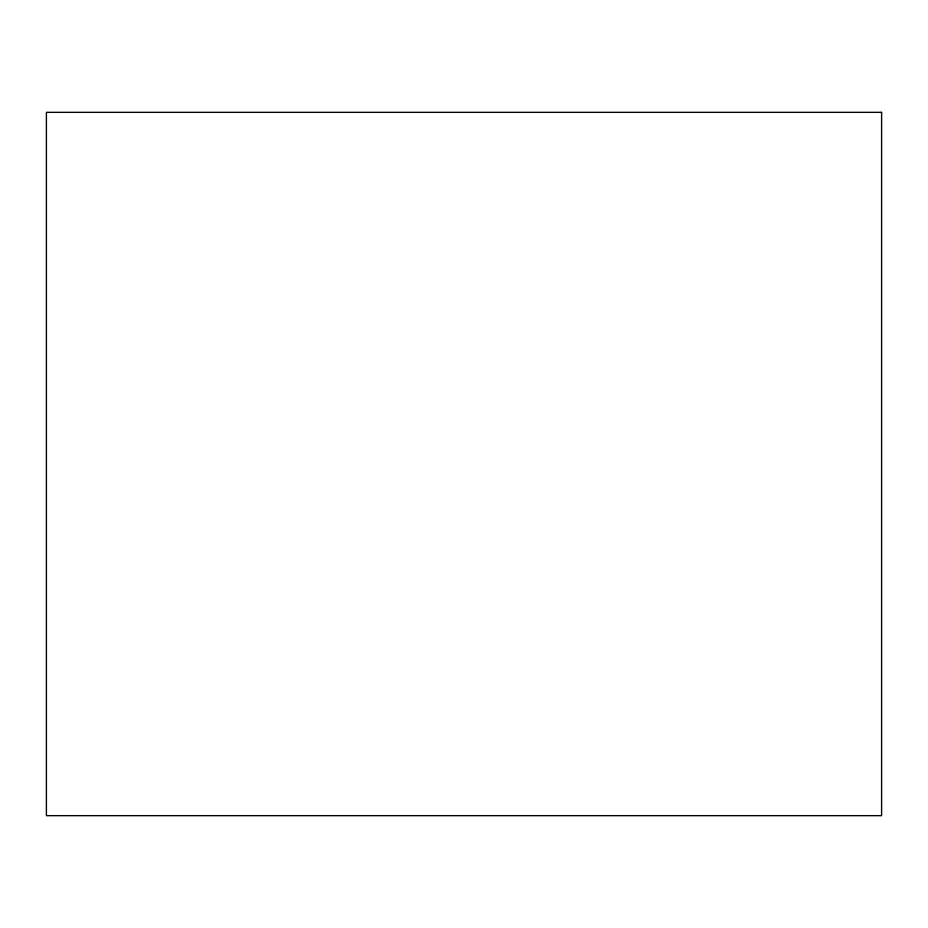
<?xml version="1.0" encoding="UTF-8"?>
<svg xmlns="http://www.w3.org/2000/svg" width="928" height="928" viewBox="0 0 928 928"><rect width="100%" height="100%" fill="white"/><g stroke="black" fill="none" stroke-linecap="round" stroke-linejoin="round"><path stroke-width="1.39" d="M881.6 112.334L46.4 112.334L46.4 815.666L881.6 815.666L881.6 112.334"/></g></svg>
